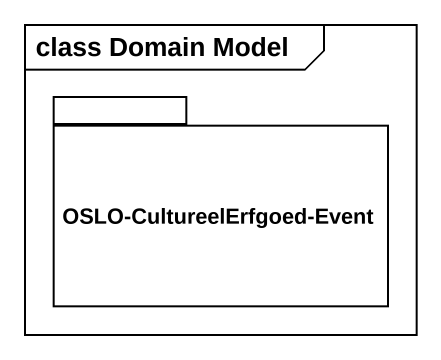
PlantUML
@startuml
mainframe class Domain Model
package "OSLO-CultureelErfgoed-Event" as OSLO_CultureelErfgoed_Event {
}
@enduml
